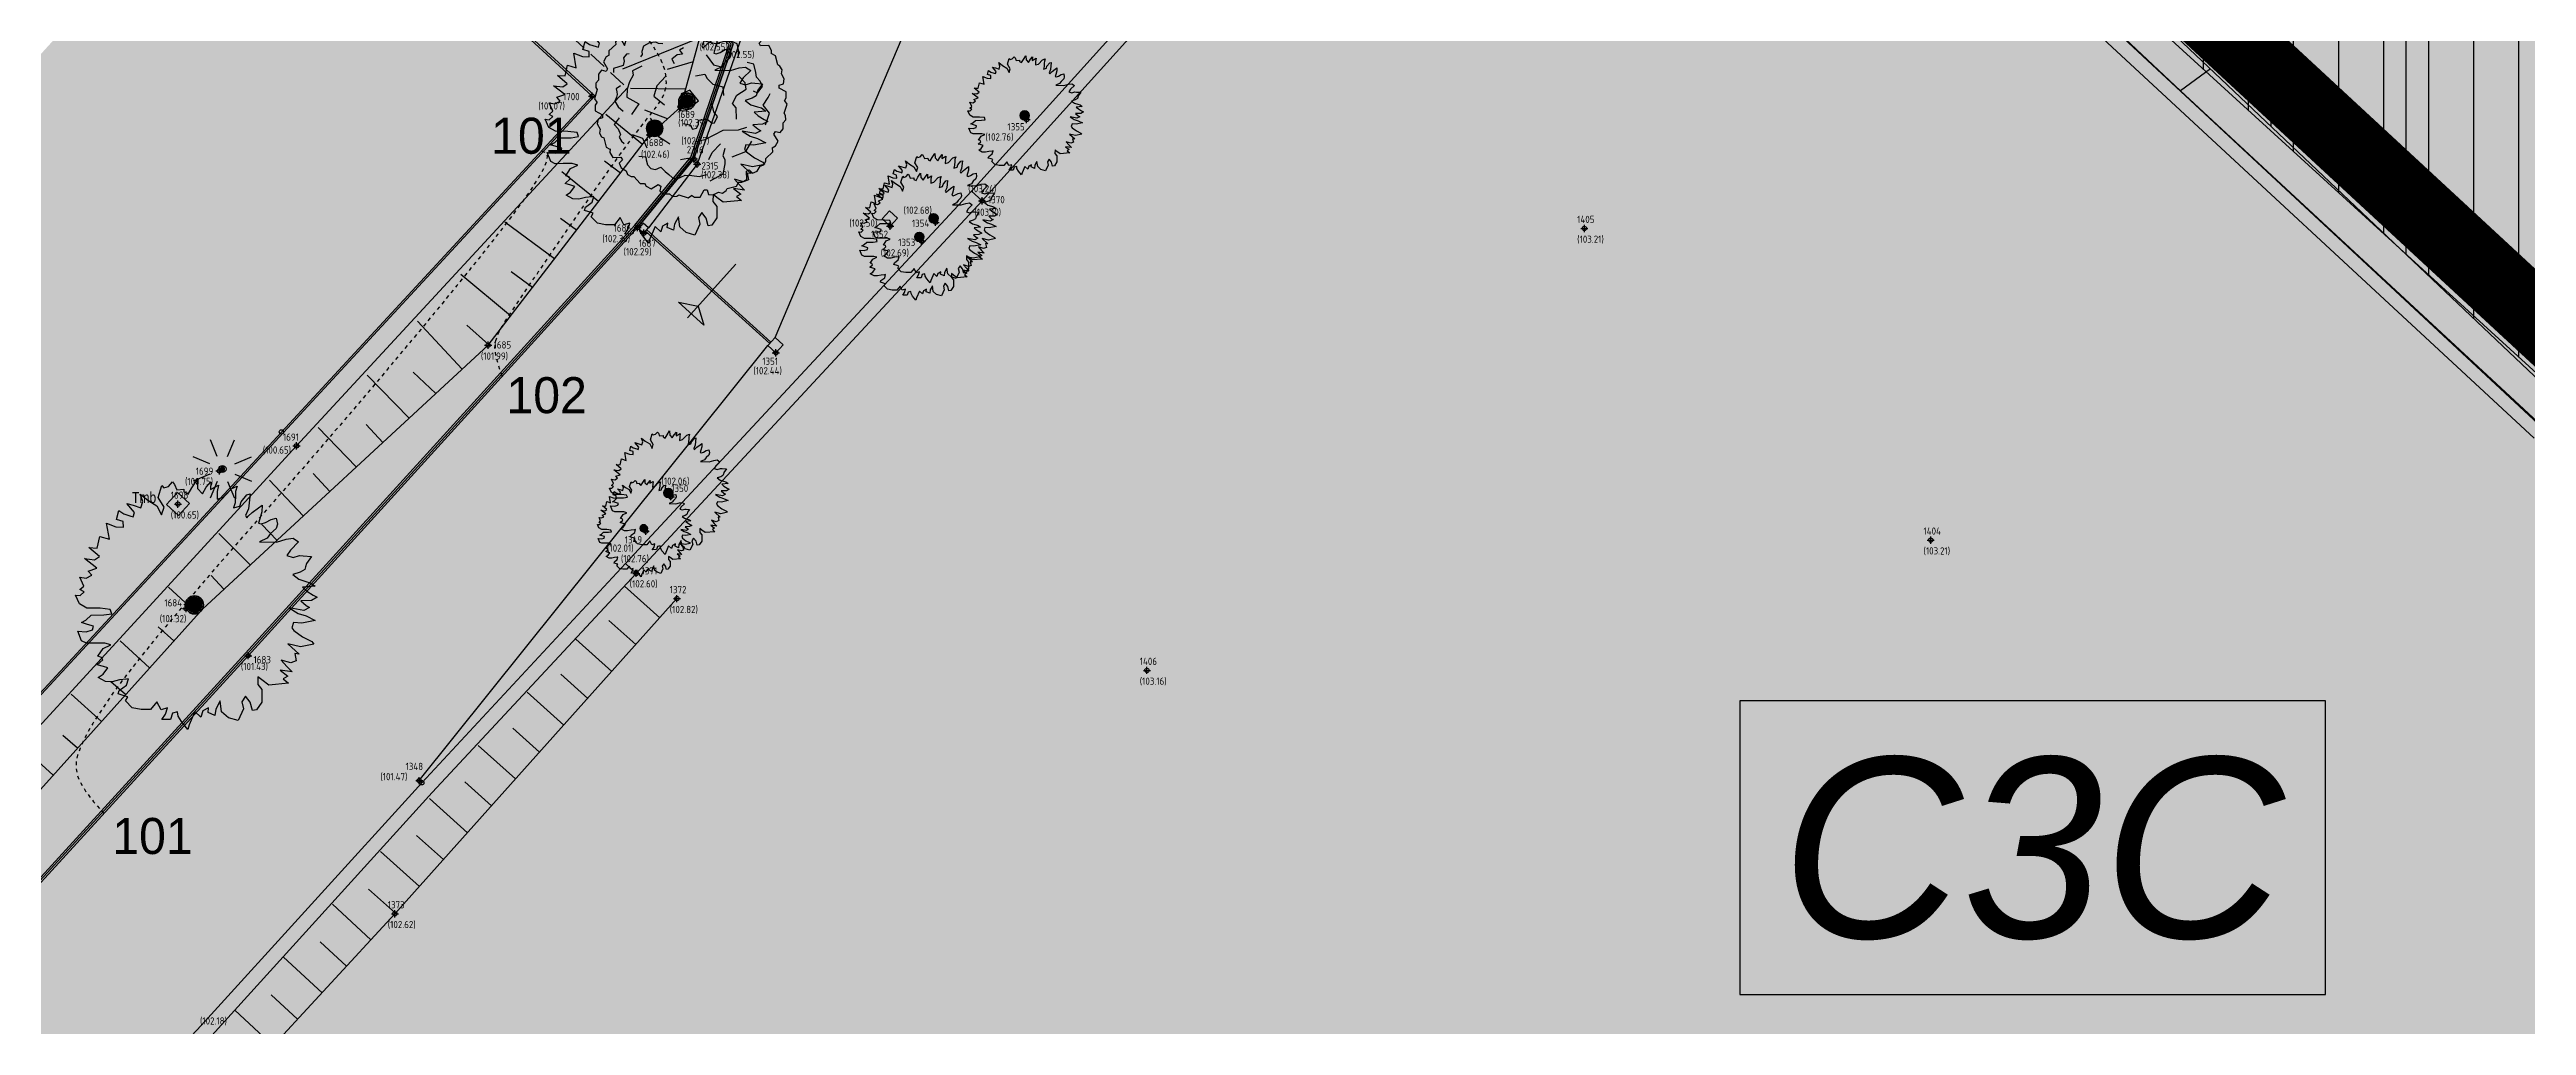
# Model space of a CAD drawing. Extents: x 9555 to 11275, y -8412 to -6382.
# Drawn here: x 10204 to 10272.7, y -7940.5 to -7913.4 of the extents above; entities that cross this region are included whole.
import ezdxf
from ezdxf.enums import TextEntityAlignment as Align

# ---------------------------------------------------------------- set-up
doc = ezdxf.new("R2010")
doc.units = 0
doc.header["$MEASUREMENT"] = 0
doc.header["$XCLIPFRAME"] = 2
doc.header["$PDMODE"] = 33
doc.header["$PDSIZE"] = 0.12
for name, pattern in [('DASHED', [0.75, 0.5, -0.25]), ('DASHEDX2', [1.5, 1, -0.5]), ('DOT2', [0.125, 0, -0.125])]:
    doc.linetypes.add(name, pattern=pattern)
doc.layers.get('0').update_dxf_attribs({"color": 53, "lineweight": 50})
for name, color, linetype in [('01_PROG', 7, 'Continuous'), ('02_CAT', 7, 'Continuous'), ('Conf Lotti-Retino', 253, 'Continuous'), ('Conf Lotti-Txt', 7, 'Continuous'), ('Fgl-Cat_Txt-DivisioneAllegati', 161, 'DASHEDX2'), ('GEI-Nome_P', 6, 'Continuous'), ('GEI-Punti', 7, 'Continuous'), ('Gei-Punti_3D', 3, 'Continuous'), ('GEI-Quote_P', 3, 'Continuous'), ('GEI-Simboli', 6, 'Continuous'), ('Immagine', 181, 'Continuous'), ('Ril-Aiuola_Retino', 85, 'Continuous'), ('Ril-Albero', 104, 'Continuous'), ('Ril-Fabbr_Retino', 8, 'Continuous'), ('Ril-Muro', 6, 'Continuous'), ('Ril-Palo_Lampione', 20, 'Continuous'), ('Ril-Recinzione_Metallica', 4, 'Continuous'), ('Ril-Strada', 4, 'Continuous'), ('Ril-Tombino', 5, 'Continuous'), ('Ril_PQ1-Ciglio', 72, 'Continuous'), ('Ril_PQ1-CLV', 62, 'DOT2'), ('Ril_PQ1-Piede', 74, 'Continuous'), ('Ril_PQ1-Scarpate', 65, 'Continuous')]:
    doc.layers.add(name, color=color, linetype=linetype)
for name, color, linetype, lineweight in [('Fgl.957D_Estratto', 162, 'Continuous', 30), ('Fgl.957E_Estratto', 5, 'Continuous', 30), ('Ril-Albero_Tronco', 3, 'Continuous', 35), ('Ril-Fabbr', 9, 'Continuous', 30)]:
    doc.layers.add(name, color=color, linetype=linetype, lineweight=lineweight)
doc.layers.add('Gei-Nome_p(OFF)', color=251, linetype='Continuous', plot=False)
doc.styles.add('ArialCorsivo', font='ariali.ttf')
doc.styles.add('HELVLA', font='helvl', dxfattribs={"width": 0.8})
doc.styles.get("Standard").update_dxf_attribs({"font": 'isocp.shx'})
doc.styles.add('Univcl', font='UNIVCL.shx')
picture_1 = doc.add_image_def('image1.png', size_in_pixel=(3510, 4950))
picture_2 = doc.add_image_def('image2.png', size_in_pixel=(4950, 3510))
picture_3 = doc.add_image_def('image3.png', size_in_pixel=(3510, 4950))

# ---------------------------------------------------------------- blocks, each defined once
blk = doc.blocks.new('PALO-ILLUM01_15')
at = {"layer": 'Ril-Palo_Lampione'}
h = blk.add_hatch(color=256, dxfattribs=at)
edge = h.paths.add_edge_path()
edge.add_arc((0, 0), 0.075, 0, 360)
for p, q in [((-0.144, 0.346), (-0.335, 0.808)), ((0.144, 0.346), (0.335, 0.808)), ((-0.346, 0.144), (-0.808, 0.336)), ((0.346, 0.144), (0.808, 0.336)), ((-0.347, -0.143), (-0.809, -0.333)), ((-0.145, -0.346), (-0.338, -0.807)), ((0.145, -0.346), (0.338, -0.807)), ((0.347, -0.143), (0.809, -0.333))]:
    blk.add_line(p, q, dxfattribs=at)
at = {"layer": 'Ril-Palo_Lampione', "color": 7}
blk.add_circle((0, 0), 0.0997, dxfattribs=at)
blk = doc.blocks.new('ALB_02Generico')
at = {"layer": 'Ril-Albero'}
blk.add_lwpolyline([(-0.088, 1.527), (-0.035, 1.617), (0.037, 1.727), (0.041, 1.607), (0.111, 1.534), (0.164, 1.623), (0.226, 1.697), (0.221, 1.593), (0.332, 1.652), (0.317, 1.564), (0.314, 1.459), (0.4, 1.486), (0.516, 1.609), (0.591, 1.64), (0.569, 1.567), (0.568, 1.515), (0.562, 1.411), (0.54, 1.338), (0.627, 1.365), (0.645, 1.425), (0.726, 1.519), (0.77, 1.532), (0.749, 1.328), (0.707, 1.236), (0.724, 1.204), (0.744, 1.224), (0.799, 1.274), (0.885, 1.34), (0.935, 1.378), (0.933, 1.286), (0.904, 1.189), (0.886, 1.128), (0.923, 1.117), (0.981, 1.139), (1.06, 1.181), (1.132, 1.199), (1.147, 1.115), (1.129, 1.055), (1.054, 0.985), (1.008, 0.92), (0.901, 0.872), (1.137, 0.868), (1.267, 0.907), (1.363, 0.919), (1.441, 0.869), (1.329, 0.757), (1.279, 0.68), (1.364, 0.654), (1.451, 0.681), (1.502, 0.678), (1.62, 0.669), (1.55, 0.571), (1.535, 0.523), (1.525, 0.487), (1.462, 0.453), (1.359, 0.418), (1.444, 0.353), (1.542, 0.324), (1.601, 0.306), (1.667, 0.259), (1.492, 0.245), (1.553, 0.188), (1.642, 0.134), (1.699, 0.104), (1.62, 0.062), (1.472, 0.054), (1.546, -0.009), (1.591, -0.035), (1.513, -0.077), (1.312, -0.043), (1.434, -0.119), (1.543, -0.152), (1.668, -0.216), (1.486, -0.254), (1.37, -0.245), (1.348, -0.318), (1.376, -0.353), (1.496, -0.442), (1.621, -0.507), (1.649, -0.541), (1.466, -0.579), (1.293, -0.539), (1.45, -0.679), (1.386, -0.673), (1.408, -0.773), (1.333, -0.802), (1.2, -0.762), (1.279, -0.852), (1.35, -0.926), (1.184, -0.902), (1.291, -0.987), (1.228, -1.022), (1.302, -1.083), (1.03, -1.107), (0.932, -1.037), (0.879, -0.994), (0.875, -1.099), (0.932, -1.17), (0.932, -1.342), (0.859, -1.451), (0.804, -1.461), (0.773, -1.345), (0.706, -1.26), (0.656, -1.337), (0.68, -1.437), (0.603, -1.599), (0.471, -1.559), (0.377, -1.478), (0.356, -1.326), (0.296, -1.439), (0.283, -1.528), (0.189, -1.487), (0.196, -1.423), (0.117, -1.465), (0.091, -1.549), (0.008, -1.471), (-0.074, -1.658), (-0.092, -1.719), (-0.179, -1.613), (-0.222, -1.535), (-0.231, -1.479), (-0.303, -1.496), (-0.328, -1.581), (-0.448, -1.585), (-0.399, -1.508), (-0.373, -1.423), (-0.46, -1.449), (-0.519, -1.339), (-0.604, -1.446), (-0.736, -1.445), (-0.859, -1.42), (-0.95, -1.327), (-0.921, -1.271), (-0.969, -1.256), (-1.053, -1.23), (-1.039, -1.182), (-0.938, -1.107), (-0.912, -1.023), (-0.94, -1.027), (-1.035, -1.037), (-1.135, -1.061), (-1.227, -1.059), (-1.328, -1.002), (-1.261, -0.957), (-1.196, -0.87), (-1.257, -0.852), (-1.342, -0.826), (-1.266, -0.757), (-1.283, -0.725), (-1.333, -0.71), (-1.26, -0.601), (-1.153, -0.553), (-1.237, -0.528), (-1.37, -0.528), (-1.49, -0.531), (-1.558, -0.497), (-1.61, -0.362), (-1.494, -0.372), (-1.407, -0.345), (-1.393, -0.296), (-1.478, -0.271), (-1.561, -0.245), (-1.498, -0.211), (-1.425, -0.141), (-1.253, -0.14), (-1.141, -0.122), (-1.163, -0.062), (-1.303, -0.046), (-1.488, -0.044), (-1.589, 0.013), (-1.644, 0.136), (-1.58, 0.13), (-1.525, 0.18), (-1.582, 0.21), (-1.529, 0.259), (-1.583, 0.382), (-1.496, 0.368), (-1.417, 0.41), (-1.467, 0.466), (-1.347, 0.508), (-1.519, 0.639), (-1.379, 0.624), (-1.312, 0.669), (-1.458, 0.793), (-1.342, 0.785), (-1.308, 0.946), (-1.175, 0.906), (-1.212, 1.128), (-1.083, 1.076), (-0.98, 1.071), (-0.982, 1.151), (-1.078, 1.18), (-1.042, 1.301), (-0.977, 1.255), (-0.879, 1.225), (-0.844, 1.215), (-0.826, 1.275), (-0.933, 1.401), (-0.848, 1.375), (-0.739, 1.342), (-0.714, 1.427), (-0.749, 1.53), (-0.642, 1.444), (-0.52, 1.368), (-0.452, 1.242), (-0.419, 1.35), (-0.499, 1.481), (-0.448, 1.65), (-0.42, 1.615), (-0.359, 1.636), (-0.302, 1.698), (-0.273, 1.663), (-0.243, 1.588), (-0.147, 1.598), (-0.145, 1.559)], close=True, dxfattribs=at)
at = {"layer": 'Ril-Albero', "const_width": 0.113, "flags": 128}
blk.add_lwpolyline([(-0.056, 0, 1), (0.056, 0, 1)], format="xyb", close=True, dxfattribs=at)
blk = doc.blocks.new('ALB_EUCALIPTO')
at = {"layer": 'Ril-Albero'}
for p, q in [((-0.742, 1.27), (-0.819, 1.225)), ((-0.819, 1.225), (-0.815, 1.096)), ((-0.686, 1.269), (-0.742, 1.27)), ((-0.658, 1.33), (-0.69, 1.274)), ((-0.513, 1.364), (-0.658, 1.33)), ((-0.493, 1.4), (-0.513, 1.364)), ((-0.436, 1.437), (-0.493, 1.4)), ((-0.374, 1.424), (-0.436, 1.437)), ((-0.293, 1.469), (-0.374, 1.424)), ((-0.217, 1.458), (-0.293, 1.469)), ((-0.197, 1.387), (-0.217, 1.458)), ((-0.148, 1.387), (-0.197, 1.387)), ((-0.087, 1.5), (-0.148, 1.387)), ((0.002, 1.501), (-0.087, 1.5)), ((0.05, 1.472), (0.002, 1.501)), ((0.105, 1.512), (0.049, 1.478)), ((0.248, 1.468), (0.105, 1.512)), ((0.283, 1.49), (0.248, 1.468)), ((0.35, 1.493), (0.283, 1.49)), ((0.397, 1.45), (0.35, 1.493)), ((0.491, 1.448), (0.397, 1.45)), ((0.551, 1.401), (0.491, 1.448)), ((0.533, 1.33), (0.551, 1.401)), ((0.575, 1.306), (0.533, 1.33)), ((0.684, 1.373), (0.575, 1.306)), ((0.762, 1.329), (0.684, 1.373)), ((0.789, 1.28), (0.762, 1.329)), ((0.856, 1.287), (0.791, 1.286)), ((0.958, 1.178), (0.856, 1.287)), ((0.999, 1.179), (0.958, 1.178)), ((1.059, 1.148), (0.999, 1.179)), ((-1.119, 0.894), (-1.229, 0.792)), ((-1.229, 0.792), (-1.227, 0.727)), ((-1.089, 0.995), (-1.121, 0.935)), ((-1.121, 0.935), (-1.119, 0.894)), ((-1.029, 1.015), (-1.089, 0.995)), ((-0.981, 1.094), (-1.029, 1.015)), ((-0.91, 1.123), (-0.981, 1.094)), ((-0.857, 1.072), (-0.91, 1.123)), ((-0.815, 1.096), (-0.857, 1.072)), ((-0.681, 0.869), (-0.709, 0.784)), ((-0.709, 0.784), (-0.704, 0.735)), ((-0.59, 0.918), (-0.681, 0.869)), ((-0.488, 0.93), (-0.59, 0.918)), ((-0.448, 0.911), (-0.488, 0.93)), ((-0.38, 0.905), (-0.448, 0.911)), ((-0.397, 1.021), (-0.426, 0.966)), ((-0.335, 1.069), (-0.397, 1.021)), ((-0.29, 1.069), (-0.335, 1.069)), ((-0.21, 1.039), (-0.29, 1.069)), ((-0.159, 1.027), (-0.21, 1.039)), ((-0.08, 1.027), (-0.159, 1.027)), ((-0.051, 0.839), (-0.114, 0.802)), ((-0.114, 0.802), (-0.068, 0.741)), ((-0.023, 1.057), (-0.08, 1.027)), ((0.022, 1.112), (-0.023, 1.057)), ((0.102, 1.155), (0.022, 1.112)), ((0.102, 1.155), (0.102, 1.155)), ((0.153, 1.112), (0.102, 1.155)), ((0.272, 1.136), (0.153, 1.112)), ((0.448, 0.905), (0.238, 0.954)), ((0.363, 1.063), (0.272, 1.136)), ((0.589, 0.942), (0.448, 0.905)), ((0.708, 0.942), (0.589, 0.942)), ((0.793, 0.905), (0.708, 0.942)), ((0.816, 0.784), (0.793, 0.905)), ((0.805, 0.681), (0.816, 0.784)), ((1.079, 1.088), (1.059, 1.148)), ((1.159, 1.039), (1.079, 1.088)), ((1.136, 0.916), (1.187, 0.968)), ((1.16, 0.874), (1.136, 0.916)), ((1.187, 0.968), (1.159, 1.039)), ((1.289, 0.878), (1.16, 0.874)), ((1.334, 0.8), (1.289, 0.878)), ((1.333, 0.745), (1.334, 0.8)), ((-1.39, 0.426), (-1.392, 0.333)), ((-1.343, 0.487), (-1.39, 0.426)), ((-1.271, 0.469), (-1.343, 0.487)), ((-1.27, 0.698), (-1.315, 0.62)), ((-1.315, 0.62), (-1.247, 0.511)), ((-1.247, 0.511), (-1.271, 0.469)), ((-1.222, 0.725), (-1.27, 0.698)), ((-1.004, 0.565), (-1.157, 0.517)), ((-1.157, 0.517), (-1.157, 0.45)), ((-0.987, 0.632), (-1.004, 0.565)), ((-0.953, 0.741), (-0.998, 0.681)), ((-0.998, 0.681), (-0.987, 0.632)), ((-0.908, 0.747), (-0.953, 0.741)), ((-0.845, 0.413), (-0.902, 0.304)), ((-0.709, 0.553), (-0.857, 0.48)), ((-0.857, 0.48), (-0.845, 0.413)), ((-0.704, 0.735), (-0.732, 0.699)), ((-0.329, 0.395), (-0.471, 0.243)), ((-0.154, 0.729), (-0.239, 0.662)), ((-0.239, 0.662), (-0.199, 0.596)), ((-0.068, 0.741), (-0.154, 0.729)), ((0.136, 0.401), (0.283, 0.425)), ((0.283, 0.425), (0.317, 0.359)), ((0.306, 0.729), (0.419, 0.571)), ((0.419, 0.571), (0.567, 0.535)), ((0.918, 0.292), (0.816, 0.395)), ((1.055, 0.585), (0.947, 0.608)), ((1.083, 0.45), (1.055, 0.585)), ((1.094, 0.377), (1.083, 0.45)), ((1.395, 0.717), (1.338, 0.748)), ((1.429, 0.571), (1.395, 0.717)), ((1.465, 0.552), (1.429, 0.571)), ((1.501, 0.495), (1.465, 0.552)), ((1.488, 0.433), (1.501, 0.495)), ((1.533, 0.351), (1.488, 0.433)), ((-1.41, 0.184), (-1.453, 0.04)), ((-1.453, 0.04), (-1.42, -0.015)), ((-1.392, 0.333), (-1.434, 0.286)), ((-1.434, 0.286), (-1.431, 0.218)), ((-1.431, 0.218), (-1.41, 0.184)), ((-1.106, 0.067), (-1.135, 0)), ((-1.135, 0), (-1.084, -0.085)), ((-1.044, 0.243), (-1.112, 0.195)), ((-1.112, 0.195), (-1.101, 0.146)), ((-1.095, 0.109), (-1.106, 0.067)), ((-1.101, 0.146), (-1.095, 0.109)), ((-0.942, 0.188), (-0.947, 0.067)), ((-0.947, 0.067), (-0.755, -0.042)), ((-0.902, 0.304), (-0.942, 0.188)), ((-0.471, 0.243), (-0.522, 0.079)), ((-0.522, 0.079), (-0.352, -0.055)), ((0.045, 0.176), (-0.091, 0.116)), ((-0.091, 0.116), (-0.068, -0.006)), ((0.113, 0.091), (0.045, 0.176)), ((0.181, 0.009), (0.113, 0.091)), ((0.119, -0.042), (0.181, 0.009)), ((0.317, 0.359), (0.408, 0.267)), ((0.408, 0.267), (0.567, 0.225)), ((0.567, 0.225), (0.578, 0.091)), ((0.72, -0.036), (0.788, 0.097)), ((0.788, 0.097), (0.935, 0.188)), ((0.935, 0.188), (0.918, 0.292)), ((1.043, 0.164), (1.111, 0.134)), ((1.156, 0.316), (1.094, 0.377)), ((1.111, 0.134), (1.19, 0.231)), ((1.19, 0.231), (1.156, 0.316)), ((1.202, -0.061), (1.281, 0.061)), ((1.281, 0.061), (1.31, 0.122)), ((1.451, 0.255), (1.522, 0.275)), ((1.451, 0.207), (1.451, 0.255)), ((1.565, 0.146), (1.451, 0.207)), ((1.522, 0.275), (1.533, 0.351)), ((1.536, 0.009), (1.565, 0.056)), ((1.576, -0.046), (1.543, 0.009)), ((1.565, 0.056), (1.565, 0.146)), ((-1.413, -0.014), (-1.442, -0.062)), ((-1.442, -0.062), (-1.442, -0.152)), ((-1.442, -0.152), (-1.329, -0.212)), ((-1.399, -0.281), (-1.41, -0.357)), ((-1.41, -0.357), (-1.365, -0.439)), ((-1.329, -0.261), (-1.399, -0.281)), ((-1.329, -0.212), (-1.329, -0.261)), ((-1.067, -0.261), (-1.146, -0.364)), ((-1.146, -0.364), (-1.084, -0.431)), ((-1.084, -0.085), (-1.004, -0.158)), ((-0.755, -0.042), (-0.874, -0.207)), ((-0.579, -0.267), (-0.499, -0.383)), ((-0.499, -0.383), (-0.448, -0.553)), ((-0.131, -0.03), (-0.136, -0.085)), ((-0.136, -0.085), (-0.114, -0.146)), ((-0.068, -0.006), (-0.131, -0.03)), ((-0.114, -0.146), (-0.006, -0.152)), ((-0.063, -0.352), (0.051, -0.371)), ((-0.006, -0.152), (0.045, -0.085)), ((0.045, -0.085), (0.119, -0.042)), ((0.051, -0.371), (0.09, -0.437)), ((0.153, -0.425), (0.181, -0.364)), ((0.181, -0.298), (0.317, -0.279)), ((0.181, -0.364), (0.181, -0.298)), ((0.317, -0.279), (0.397, -0.346)), ((0.425, -0.164), (0.391, -0.024)), ((0.397, -0.346), (0.436, -0.34)), ((0.482, -0.237), (0.425, -0.164)), ((0.436, -0.34), (0.482, -0.237)), ((0.777, -0.103), (0.72, -0.036)), ((0.782, -0.279), (0.777, -0.103)), ((1.298, -0.188), (1.202, -0.061)), ((1.236, -0.371), (1.281, -0.249)), ((1.281, -0.249), (1.298, -0.188)), ((1.513, -0.432), (1.515, -0.339)), ((1.515, -0.339), (1.557, -0.292)), ((1.532, -0.189), (1.576, -0.046)), ((1.554, -0.224), (1.532, -0.189)), ((1.557, -0.292), (1.554, -0.224)), ((-1.365, -0.439), (-1.378, -0.501)), ((-1.378, -0.501), (-1.342, -0.558)), ((-1.342, -0.558), (-1.306, -0.577)), ((-1.306, -0.577), (-1.272, -0.723)), ((-1.272, -0.723), (-1.215, -0.754)), ((-1.21, -0.75), (-1.211, -0.806)), ((-1.084, -0.431), (-1.044, -0.522)), ((-1.084, -0.431), (-1.084, -0.431)), ((-1.044, -0.522), (-1.067, -0.565)), ((-1.067, -0.565), (-1.027, -0.626)), ((-1.027, -0.626), (-0.987, -0.662)), ((-0.862, -0.522), (-0.698, -0.583)), ((-0.698, -0.583), (-0.63, -0.735)), ((-0.448, -0.553), (-0.329, -0.626)), ((-0.329, -0.626), (-0.267, -0.668)), ((0.09, -0.437), (0.153, -0.425)), ((0.283, -0.607), (0.124, -0.644)), ((0.567, -0.462), (0.283, -0.607)), ((0.397, -0.808), (0.527, -0.668)), ((0.805, -0.456), (0.567, -0.462)), ((0.595, -0.741), (0.567, -0.857)), ((0.941, -0.413), (0.805, -0.456)), ((0.93, -0.79), (1.02, -0.626)), ((1.344, -0.73), (1.393, -0.703)), ((1.352, -0.798), (1.35, -0.733)), ((1.37, -0.516), (1.394, -0.474)), ((1.438, -0.626), (1.37, -0.516)), ((1.393, -0.703), (1.438, -0.626)), ((1.394, -0.474), (1.466, -0.492)), ((1.466, -0.492), (1.513, -0.432)), ((-1.211, -0.806), (-1.166, -0.883)), ((-1.166, -0.883), (-1.038, -0.879)), ((-1.013, -0.921), (-1.064, -0.974)), ((-1.064, -0.974), (-1.036, -1.045)), ((-1.038, -0.879), (-1.013, -0.921)), ((-1.036, -1.045), (-0.956, -1.094)), ((-0.956, -1.094), (-0.936, -1.154)), ((-0.936, -1.154), (-0.876, -1.185)), ((-0.755, -0.863), (-0.647, -0.875)), ((-0.647, -0.875), (-0.641, -0.923)), ((-0.641, -0.923), (-0.619, -1.002)), ((-0.619, -1.002), (-0.568, -1.057)), ((-0.568, -1.057), (-0.494, -1.075)), ((-0.494, -1.075), (-0.409, -1.039)), ((-0.409, -1.039), (-0.341, -1.106)), ((-0.341, -1.106), (-0.284, -1.154)), ((-0.284, -1.154), (-0.233, -1.197)), ((-0.165, -1.227), (-0.029, -1.16)), ((-0.102, -0.917), (0.017, -0.893)), ((-0.029, -1.16), (0.079, -1.167)), ((0.017, -0.893), (0.136, -0.96)), ((0.079, -1.167), (0.192, -1.185)), ((0.192, -1.185), (0.312, -1.154)), ((0.345, -0.917), (0.397, -0.808)), ((0.567, -1.148), (0.363, -1.258)), ((0.567, -0.857), (0.595, -0.917)), ((0.595, -0.984), (0.567, -1.148)), ((0.595, -0.917), (0.595, -0.984)), ((0.714, -0.875), (0.93, -0.79)), ((0.938, -1.102), (0.98, -1.078)), ((0.942, -1.23), (0.938, -1.102)), ((0.98, -1.078), (1.033, -1.129)), ((1.033, -1.129), (1.104, -1.1)), ((1.104, -1.1), (1.152, -1.02)), ((1.152, -1.02), (1.212, -1.001)), ((1.212, -1.001), (1.244, -0.941)), ((1.242, -0.9), (1.352, -0.798)), ((1.244, -0.941), (1.242, -0.9)), ((-0.876, -1.185), (-0.836, -1.184)), ((-0.836, -1.184), (-0.733, -1.293)), ((-0.733, -1.293), (-0.669, -1.292)), ((-0.666, -1.286), (-0.639, -1.335)), ((-0.639, -1.335), (-0.561, -1.379)), ((-0.561, -1.379), (-0.452, -1.311)), ((-0.452, -1.311), (-0.41, -1.336)), ((-0.41, -1.336), (-0.428, -1.407)), ((-0.428, -1.407), (-0.368, -1.454)), ((-0.368, -1.454), (-0.274, -1.456)), ((-0.274, -1.456), (-0.227, -1.498)), ((-0.233, -1.197), (-0.165, -1.227)), ((-0.227, -1.498), (-0.16, -1.495)), ((-0.16, -1.495), (-0.125, -1.474)), ((-0.125, -1.474), (0.018, -1.517)), ((0.018, -1.517), (0.074, -1.484)), ((0.073, -1.478), (0.121, -1.506)), ((0.121, -1.506), (0.21, -1.506)), ((0.21, -1.506), (0.271, -1.393)), ((0.271, -1.393), (0.32, -1.393)), ((0.32, -1.393), (0.34, -1.464)), ((0.34, -1.464), (0.415, -1.474)), ((0.415, -1.474), (0.497, -1.429)), ((0.497, -1.429), (0.559, -1.443)), ((0.559, -1.443), (0.616, -1.406)), ((0.616, -1.406), (0.635, -1.37)), ((0.635, -1.37), (0.781, -1.336)), ((0.781, -1.336), (0.813, -1.28)), ((0.809, -1.274), (0.865, -1.275)), ((0.865, -1.275), (0.942, -1.23))]:
    blk.add_line(p, q, dxfattribs=at)
at = {"layer": 'Ril-Albero', "const_width": 0.113, "flags": 128}
blk.add_lwpolyline([(-0.056, 0, 1), (0.056, 0, 1)], format="xyb", close=True, dxfattribs=at)
blk = doc.blocks.new('LOTTO-N')
at = {"layer": 'Conf Lotti-Txt'}
blk.add_lwpolyline([(-1.625, -0.814), (1.625, -0.814), (1.625, 0.814), (-1.625, 0.814)], close=True, dxfattribs=at)
at = {"layer": 'Conf Lotti-Txt', "style": 'ArialCorsivo', "flags": 4}
blk.add_attdef('Num', text='', height=1, dxfattribs=at).set_placement((0, 0), align=Align.MIDDLE)
blk = doc.blocks.new('20043-1_Prog-Confini')
at = {"layer": 'Conf Lotti-Retino'}
blk.add_hatch(color=41, dxfattribs=at).paths.add_polyline_path([(10278.897, -8012.22), (10188.639, -7930.138), (10307.726, -7799.19), (10366.912, -7853.014), (10339.327, -7883.347), (10306.204, -7919.768), (10337.209, -7948.101)])
at = {"layer": 'Conf Lotti-Txt'}
ref = blk.add_blockref('LOTTO-N', (10259.011, -7935.531), dxfattribs=dict(at, xscale=5, yscale=5, zscale=5))
ref.add_attrib('Num', 'C3C', dxfattribs={"height": 5, "style": 'ArialCorsivo'}).set_placement((10259.011, -7935.531), align=Align.MIDDLE)
blk = doc.blocks.new('-Fgl. 957D Estratto Foglio Intero_PostFR1')
at = {"layer": 'Immagine'}
image = blk.add_image(picture_1, insert=(10047.107, -8052.467), size_in_units=(594.323, 838.148), rotation=0.001621, dxfattribs=at)
image.set_boundary_path([(307.502, 335.181), (3170.12, 4586.921)])
image.dxf.flags = 15
blk = doc.blocks.new('-Fgl. 957E Estratto Foglio Intero_PostFR2')
at = {"layer": 'Immagine'}
image = blk.add_image(picture_2, insert=(9917.284, -8422.509), size_in_units=(838.183, 594.348), rotation=0.00109, dxfattribs=at)
image.set_boundary_path([(308.756, 193.629), (4680.161, 3410.458)])
image.dxf.flags = 15
blk = doc.blocks.new('-Fgl. 958 Estratto Foglio Intero_PostFR3')
at = {"layer": 'Immagine'}
image = blk.add_image(picture_3, insert=(9716.786, -8308.175), size_in_units=(1485.814, 2095.379), rotation=-0.001044, dxfattribs=at)
image.set_boundary_path([(486.986, 415.0435), (2987.88, 4584.8433)])
image.dxf.flags = 15
blk = doc.blocks.new('- Fogli_Unione (Estratti_20043_SpostatoComeAll.957E_SuRIL_PostFR1-FR2-FR3 (2021-02-08)')
for name in ['-Fgl. 958 Estratto Foglio Intero_PostFR3', '-Fgl. 957D Estratto Foglio Intero_PostFR1', '-Fgl. 957E Estratto Foglio Intero_PostFR2']:
    blk.add_blockref(name, (0, 0))
blk = doc.blocks.new('2493-1_PostFRAZ')
at = {"layer": 'Fgl.957D_Estratto', "lineweight": -3}
h = blk.add_hatch(dxfattribs=at)
h.set_pattern_fill('ANSI31', color=174, scale=15, angle=45, style=0)
h.paths.add_polyline_path([(10259.623, -7909.843), (10273.478, -7895.13), (10321.077, -7940.302), (10307.003, -7954.735)])
at = {"layer": 'Fgl-Cat_Txt-DivisioneAllegati', "const_width": 2}
blk.add_lwpolyline([(10702.686, -8099.801), (10705.703, -8097.601), (10664.995, -8032.71), (10624.259, -7971.584), (10623.508, -7972.543), (10605.077, -7944.282), (10562.182, -7879.895), (10525.19, -7921.143), (10505.715, -7903.79), (10497.194, -7913.056), (10472.275, -7892.921), (10440.452, -7863.619), (10396.214, -7912.031), (10395.176, -7911.098), (10388.238, -7918.529), (10387.581, -7917.808), (10339.974, -7969.724), (10333.592, -7976.514), (10323.136, -7967.248), (10242.662, -7892.829), (10231.648, -7862.037)], dxfattribs=at)
at = {"layer": 'Fgl.957D_Estratto'}
for points in [[(10246.977, -7899.376), (10263.113, -7914.548), (10321.693, -7968.84), (10333.582, -7979.537), (10341.571, -7971.121), (10387.518, -7920.834), (10388.261, -7921.57), (10395.947, -7913.339), (10396.94, -7914.254), (10406.326, -7903.43), (10440.256, -7866.1), (10476.367, -7899.375), (10497.156, -7915.257), (10506.086, -7905.521), (10525.673, -7923.37), (10562.243, -7882.954)], [(10263.943, -7913.936), (10263.113, -7914.548)]]:
    blk.add_lwpolyline(points, dxfattribs=at)
blk.add_lwpolyline([(10259.623, -7909.843), (10273.478, -7895.13), (10321.077, -7940.302), (10307.003, -7954.735)], close=True, dxfattribs=at)
at = {"layer": 'Fgl.957E_Estratto'}
blk.add_lwpolyline([(10701.597, -8098.12), (10703.243, -8096.898), (10670.76, -8043.613), (10623.97, -7975.197), (10619.426, -7968.79), (10603.554, -7945.285), (10562.243, -7882.954), (10525.673, -7923.37), (10506.086, -7905.521), (10497.156, -7915.257), (10476.367, -7899.375), (10440.256, -7866.1), (10406.326, -7903.43), (10396.94, -7914.254), (10395.947, -7913.339), (10388.261, -7921.57), (10387.518, -7920.834), (10341.571, -7971.121), (10333.582, -7979.537), (10321.693, -7968.84), (10263.113, -7914.548), (10246.977, -7899.376)], dxfattribs=at)
at = {"layer": '02_CAT'}
blk.add_blockref('- Fogli_Unione (Estratti_20043_SpostatoComeAll.957E_SuRIL_PostFR1-FR2-FR3 (2021-02-08)', (2.401, 6.764), dxfattribs=at)

msp = doc.modelspace()

# ---------------------------------------------------------------- hatches: boundary and pattern name
at = {"layer": 'Ril-Aiuola_Retino'}
h = msp.add_hatch(dxfattribs=at)
h.set_pattern_fill('TEXTURE', color=251, scale=2, angle=90, style=0)
h.set_pattern_definition([(90, (-0.96, 1.44), (-1.52, 0.88), [0.08, -1.34, 0.06, -0.58, 0.12, -1.42]), (100, (-1.78, 1.06), (-1.90229523, 0.5378409), [0.14, -0.34, 0.18, -1.06, 0.1, -1.32]), (110, (-1.14, 0.86), (-1.47317502, 0.88980636), [0.16, -1.1, 0.14, -0.82, 0.1, -0.64]), (120, (-1.02, 1.44), (-1.69367912, -0.14646171), [0.1, -0.66, 0.08, -0.98, 0.06, -1.3]), (130, (-1.46, 0.88), (-1.442469036, 0.22557278), [0.08, -0.88, 0.06, -0.56, 0.16, -1.02]), (140, (-0.74, 1.18), (-1.57155663, -0.53498576), [0.04, -0.74, 0.1, -1.22, 0.12, -0.62]), (150, (-0.88, 1.24), (-1.49138439, -0.66315353), [0.1, -0.82, 0.04, -0.96, 0.08, -0.74]), (160, (-0.64, 1.02), (-1.43724565, -0.73261513), [0.06, -0.38, 0.12, -0.64, 0.08, -0.88]), (170, (-1.82, 1.12), (-1.09812967, -1.39043563), [0.14, -0.88, 0.06, -1.04, 0.12, -0.98]), (180, (-0.96, 1.24), (-0.74, -1.76), [0.12, -0.62, 0.08, -1.22, 0.04, -1.24]), (190, (-1.58, 0.92), (-0.96763527, -1.65314306), [0.14, -0.78, 0.12, -0.64, 0.14, -1.46]), (200, (-0.44, 0.78), (-0.54460759, -1.60293561), [0.16, -0.52, 0.08, -1.06, 0.12, -1.16]), (210, (-0.68, 0.24), (-0.18994845, -1.91099963), [0.1, -1.34, 0.12, -0.62, 0.14, -0.82]), (220, (-0.24, 0.68), (-0.47510721, -1.86071845), [0.06, -0.44, 0.08, -0.86, 0.16, -1.12]), (230, (-1.84, 0.08), (0.22803792, -1.47064568), [0.12, -0.72, 0.14, -0.62, 0.08, -0.84]), (240, (-0.12, 1.74), (0.80511506, -1.36549981), [0.08, -0.56, 0.16, -1.24, 0.14, -1.14]), (250, (-1.24, 0.42), (1.08285793, -1.58600716), [0.12, -0.84, 0.1, -0.76, 0.08, -1.22]), (260, (-0.76, 0.54), (1.12748777, -1.43762698), [0.18, -0.66, 0.12, -0.9, 0.16, -0.88])])
h.paths.add_polyline_path([(10227.606, -7894.976), (10223.251, -7890.36), (10222.839, -7889.968), (10214.064, -7898.923), (10211.276, -7901.769), (10216.341, -7906.762)])
h.paths.add_polyline_path([(10225.409, -7906.689), (10221.797, -7903.24), (10217.367, -7907.761), (10222.958, -7913.239), (10223.123, -7913.239)])
edge = h.paths.add_edge_path(flags=16)
edge.add_arc((10222.03, -7904.049), 0.325, 0, 360)
h.paths.add_polyline_path([(10239.602, -7906.219), (10238.879, -7905.509), (10238.66, -7905.304), (10238.666, -7905.299), (10236.132, -7902.806), (10235.322, -7903.702), (10235.047, -7903.742), (10228.926, -7910.038), (10224.119, -7921.387), (10225.03, -7922.21), (10229.565, -7917.329)])
h.paths.add_polyline_path([(10233.589, -7910.932), (10233.811, -7911.133), (10233.61, -7911.356), (10233.388, -7911.155)], flags=16)
at = {"layer": 'Ril-Fabbr_Retino'}
h = msp.add_hatch(dxfattribs=at)
h.set_pattern_fill('ANSI31', color=256, scale=10, angle=45, style=2)
h.paths.add_polyline_path([(10324.086, -7941.258), (10294.145, -7913.86), (10276.278, -7897.618), (10262.437, -7912.754), (10280.287, -7929.028), (10310.262, -7956.444)])

# ---------------------------------------------------------------- linework, layer by layer
at = {"layer": 'Gei-Nome_p(OFF)'}
for p in [(10246.572, -7918.361), (10256.181, -7927.004), (10234.435, -7930.616)]:
    msp.add_point(p, dxfattribs=at)
at = {"layer": 'GEI-Punti'}
for p in [(10219.041, -7914.69), (10221.503, -7914.986), (10231.097, -7915.342), (10220.638, -7915.766), (10221.866, -7916.435), (10221.957, -7916.578), (10229.859, -7917.599), (10220.304, -7918.337), (10227.312, -7918.297), (10228.571, -7918.193), (10220.474, -7918.497), (10228.175, -7918.707), (10216.154, -7921.601), (10224.14, -7921.81), (10210.839, -7924.39), (10208.698, -7925.085), (10207.55, -7926.007), (10221.222, -7925.801), (10220.527, -7926.761), (10220.266, -7927.927), (10221.395, -7928.627), (10207.777, -7928.902), (10209.495, -7930.209), (10214.313, -7933.735), (10213.571, -7937.364)]:
    msp.add_point(p, dxfattribs=at)
at = {"layer": 'Gei-Punti_3D'}
for p in [(10219.041, -7914.69, 101.069), (10221.503, -7914.986, 102.387), (10231.097, -7915.342, 102.758), (10220.638, -7915.766, 102.457), (10221.866, -7916.435, 102.565), (10221.957, -7916.578, 102.381), (10229.859, -7917.599, 103.236), (10220.304, -7918.337, 102.303), (10227.312, -7918.297, 102.5), (10228.571, -7918.193, 102.675), (10246.572, -7918.361, 103.211), (10220.474, -7918.497, 102.292), (10228.175, -7918.707, 102.694), (10216.154, -7921.601, 101.995), (10224.14, -7921.81, 102.436), (10210.839, -7924.39, 100.651), (10208.698, -7925.085, 100.748), (10207.55, -7926.007, 100.653), (10221.222, -7925.801, 102.058), (10220.527, -7926.761, 102.011), (10256.181, -7927.004, 103.208), (10220.266, -7927.927, 102.755), (10221.395, -7928.627, 102.823), (10207.777, -7928.902, 101.317), (10209.495, -7930.209, 101.431), (10234.435, -7930.616, 103.156), (10214.246, -7933.674, 101.47), (10213.571, -7937.364, 102.622)]:
    msp.add_point(p, dxfattribs=at)
at = {"layer": 'Gei-Punti_3D', "color": 1}
msp.add_point((10210.422, -7924.004, 100.651), dxfattribs=at)
at = {"layer": 'GEI-Simboli'}
for p, q in [((10218.941, -7914.69), (10219.141, -7914.69)), ((10219.041, -7914.79), (10219.041, -7914.59)), ((10221.503, -7915.086), (10221.503, -7914.886)), ((10221.403, -7914.986), (10221.603, -7914.986)), ((10230.997, -7915.342), (10231.198, -7915.342)), ((10231.097, -7915.442), (10231.097, -7915.242)), ((10220.538, -7915.766), (10220.738, -7915.766)), ((10220.638, -7915.866), (10220.638, -7915.666)), ((10221.766, -7916.435), (10221.966, -7916.435)), ((10221.857, -7916.578), (10222.057, -7916.578)), ((10221.866, -7916.534), (10221.866, -7916.334)), ((10221.957, -7916.678), (10221.957, -7916.478)), ((10229.759, -7917.599), (10229.959, -7917.599)), ((10229.859, -7917.699), (10229.859, -7917.499)), ((10220.204, -7918.337), (10220.404, -7918.337)), ((10220.304, -7918.436), (10220.304, -7918.236)), ((10227.212, -7918.297), (10227.412, -7918.297)), ((10227.312, -7918.397), (10227.312, -7918.197)), ((10228.471, -7918.193), (10228.671, -7918.193)), ((10228.571, -7918.293), (10228.571, -7918.093)), ((10246.472, -7918.361), (10246.672, -7918.361)), ((10246.572, -7918.461), (10246.572, -7918.261)), ((10220.374, -7918.497), (10220.574, -7918.497)), ((10220.474, -7918.596), (10220.474, -7918.396)), ((10228.076, -7918.707), (10228.275, -7918.707)), ((10228.175, -7918.807), (10228.175, -7918.607)), ((10216.054, -7921.601), (10216.254, -7921.601)), ((10216.154, -7921.701), (10216.154, -7921.501)), ((10224.04, -7921.81), (10224.24, -7921.81)), ((10224.14, -7921.91), (10224.14, -7921.711)), ((10210.739, -7924.39), (10210.939, -7924.39)), ((10210.839, -7924.49), (10210.839, -7924.29)), ((10208.597, -7925.085), (10208.798, -7925.085)), ((10208.698, -7925.185), (10208.698, -7924.985)), ((10207.55, -7926.106), (10207.55, -7925.907)), ((10221.122, -7925.801), (10221.322, -7925.801)), ((10221.222, -7925.901), (10221.222, -7925.702)), ((10207.45, -7926.007), (10207.65, -7926.007)), ((10220.427, -7926.761), (10220.627, -7926.761)), ((10220.527, -7926.861), (10220.527, -7926.661)), ((10256.081, -7927.004), (10256.281, -7927.004)), ((10256.181, -7927.104), (10256.181, -7926.904)), ((10220.166, -7927.927), (10220.366, -7927.927)), ((10220.266, -7928.027), (10220.266, -7927.827)), ((10221.295, -7928.627), (10221.495, -7928.627)), ((10221.395, -7928.727), (10221.395, -7928.527)), ((10207.677, -7928.902), (10207.877, -7928.902)), ((10207.777, -7929.002), (10207.777, -7928.802)), ((10209.395, -7930.209), (10209.595, -7930.209)), ((10209.495, -7930.309), (10209.495, -7930.109)), ((10234.335, -7930.616), (10234.535, -7930.616)), ((10234.435, -7930.716), (10234.435, -7930.516)), ((10214.146, -7933.674), (10214.346, -7933.674)), ((10214.246, -7933.774), (10214.246, -7933.574)), ((10213.471, -7937.364), (10213.671, -7937.364)), ((10213.571, -7937.465), (10213.571, -7937.265))]:
    msp.add_line(p, q, dxfattribs=at)
at = {"layer": 'Ril-Albero_Tronco'}
for centre, radius in [((10221.67, -7914.836), 0.225), ((10220.775, -7915.587), 0.225), ((10231.042, -7915.23), 0.125), ((10228.513, -7918.082), 0.125), ((10228.117, -7918.596), 0.125), ((10221.155, -7925.696), 0.125), ((10220.473, -7926.677), 0.1), ((10208.005, -7928.8), 0.25)]:
    msp.add_circle(centre, radius, dxfattribs=at)
at = {"layer": 'Ril-Fabbr', "color": 7}
msp.add_lwpolyline([(10324.086, -7941.258), (10310.259, -7956.428), (10280.287, -7929.028), (10262.437, -7912.754), (10276.278, -7897.618), (10294.145, -7913.86)], close=True, dxfattribs=at)
at = {"layer": 'Ril-Muro'}
for p, q in [((10260.475, -7912.107), (10273.174, -7923.906)), ((10260.206, -7912.403), (10272.927, -7924.177)), ((10229.859, -7917.599), (10229.565, -7917.329)), ((10220.266, -7927.927), (10219.971, -7927.656))]:
    msp.add_line(p, q, dxfattribs=at)
for points in [[(10203.274, -7945.721), (10208.193, -7940.466), (10214.313, -7933.735), (10219.971, -7927.656), (10229.565, -7917.329), (10246.099, -7899.027), (10256.576, -7908.738)], [(10203.566, -7945.994), (10208.487, -7940.738), (10214.607, -7934.005), (10220.264, -7927.929), (10229.859, -7917.599), (10246.125, -7899.596), (10256.302, -7909.029)]]:
    msp.add_lwpolyline(points, dxfattribs=at)
at = {"layer": 'Ril-Muro', "color": 7}
for points in [[(10227.09, -7918.096), (10227.312, -7918.297), (10227.513, -7918.074), (10227.291, -7917.873)], [(10223.918, -7921.609), (10224.14, -7921.81), (10224.342, -7921.588), (10224.119, -7921.387)]]:
    msp.add_lwpolyline(points, close=True, dxfattribs=at)
at = {"layer": 'Ril-Recinzione_Metallica'}
msp.add_line((10221.687, -7920.84), (10223.028, -7919.356), dxfattribs=at)
at = {"layer": 'Ril-Recinzione_Metallica', "color": 7}
msp.add_lwpolyline([(10200.899, -7939.428), (10201.334, -7939.048), (10209.458, -7930.176), (10220.267, -7918.304), (10221.822, -7916.41), (10222.9, -7913.253), (10217.331, -7907.797), (10217.366, -7907.761), (10222.958, -7913.239), (10221.866, -7916.435), (10220.304, -7918.337), (10209.495, -7930.209), (10201.369, -7939.084), (10200.932, -7939.465)], dxfattribs=at)
at = {"layer": 'Ril-Recinzione_Metallica'}
for points in [[(10214.747, -7910.618), (10214.941, -7910.92), (10219.041, -7914.69), (10199.848, -7935.429), (10198.931, -7937.824), (10201.308, -7939.853)], [(10214.782, -7910.58), (10214.98, -7910.888), (10219.112, -7914.687), (10199.891, -7935.456), (10198.991, -7937.808), (10201.343, -7939.816)]]:
    msp.add_lwpolyline(points, dxfattribs=at)
at = {"layer": 'Ril-Recinzione_Metallica', "color": 7}
for points in [[(10220.325, -7918.362), (10220.474, -7918.497), (10220.608, -7918.348), (10220.459, -7918.214)], [(10221.433, -7920.408), (10221.98, -7920.515), (10222.142, -7921.049)]]:
    msp.add_lwpolyline(points, close=True, dxfattribs=at)
at = {"layer": 'Ril-Recinzione_Metallica'}
msp.add_lwpolyline([(10220.558, -7918.404), (10220.524, -7918.441), (10223.968, -7921.554), (10224.002, -7921.517)], close=True, dxfattribs=at)
at = {"layer": 'Ril-Strada'}
msp.add_line((10221.957, -7916.578), (10220.608, -7918.348), dxfattribs=at)
for points in [[(10224.119, -7921.387), (10228.926, -7910.038), (10225.409, -7906.689), (10221.957, -7916.578)], [(10200.855, -7939.4), (10201.299, -7939.012), (10209.421, -7930.142), (10220.228, -7918.272), (10221.778, -7916.385), (10222.843, -7913.267), (10217.269, -7907.806)], [(10200.932, -7939.465), (10201.369, -7939.084), (10209.495, -7930.209), (10220.304, -7918.337), (10221.866, -7916.435), (10222.958, -7913.239), (10217.339, -7907.735)], [(10214.313, -7933.735), (10214.246, -7933.674), (10223.918, -7921.609)]]:
    msp.add_lwpolyline(points, dxfattribs=at)
at = {"layer": 'Ril-Tombino'}
msp.add_lwpolyline([(10207.232, -7926.021), (10207.536, -7925.689), (10207.868, -7925.992), (10207.564, -7926.324)], close=True, dxfattribs=at)
at = {"layer": 'Ril_PQ1-Ciglio'}
for points in [[(10202.754, -7935.008), (10208.227, -7928.915), (10216.154, -7921.601), (10220.638, -7915.766), (10221.503, -7914.986), (10222.028, -7913.076)], [(10246.114, -7981.557), (10237.789, -7973.701), (10227.665, -7964.31), (10215.023, -7953.033), (10206.056, -7945.502), (10213.571, -7937.364), (10221.395, -7928.627)]]:
    msp.add_lwpolyline(points, dxfattribs=at)
at = {"layer": 'Ril_PQ1-CLV', "ltscale": 0.75, "flags": 128}
for points in [[(10216.547, -7922.463), (10216.444, -7922.156), (10216.375, -7921.912), (10216.343, -7921.708), (10216.354, -7921.522), (10216.413, -7921.331), (10216.524, -7921.112), (10216.691, -7920.842), (10216.921, -7920.498), (10217.213, -7920.066), (10217.557, -7919.56), (10217.937, -7919.005), (10218.337, -7918.422), (10218.742, -7917.836), (10219.138, -7917.269), (10219.507, -7916.744), (10219.836, -7916.285), (10220.113, -7915.909), (10220.34, -7915.61), (10220.523, -7915.374), (10220.668, -7915.189), (10220.782, -7915.043), (10220.871, -7914.923), (10220.941, -7914.816), (10220.999, -7914.711), (10221.047, -7914.596), (10221.084, -7914.467), (10221.102, -7914.322), (10221.096, -7914.158), (10221.06, -7913.974), (10220.988, -7913.767), (10220.875, -7913.535), (10220.714, -7913.276), (10220.503, -7912.988), (10220.248, -7912.677), (10219.959, -7912.35), (10219.645, -7912.012), (10219.316, -7911.67), (10218.981, -7911.332), (10218.649, -7911.003), (10218.331, -7910.689), (10218.035, -7910.397), (10217.76, -7910.126), (10217.507, -7909.876), (10217.275, -7909.645), (10217.064, -7909.432), (10216.874, -7909.237), (10216.703, -7909.058), (10216.551, -7908.895), (10216.419, -7908.746), (10216.303, -7908.611), (10216.202, -7908.489), (10216.114, -7908.379), (10216.037, -7908.28), (10215.971, -7908.192), (10215.911, -7908.113), (10215.858, -7908.043), (10215.807, -7907.98), (10215.754, -7907.916), (10215.69, -7907.846), (10215.61, -7907.76), (10215.505, -7907.65), (10215.369, -7907.51), (10215.195, -7907.332), (10214.976, -7907.107), (10214.707, -7906.831), (10214.396, -7906.51), (10214.052, -7906.156), (10213.686, -7905.778), (10213.305, -7905.386), (10212.921, -7904.99), (10212.543, -7904.6), (10212.181, -7904.227), (10211.843, -7903.877), (10211.537, -7903.548), (10211.269, -7903.235), (10211.045, -7902.933), (10210.872, -7902.637), (10210.755, -7902.341), (10210.701, -7902.04), (10210.717, -7901.73), (10210.805, -7901.406), (10210.96, -7901.068), (10211.171, -7900.718), (10211.429, -7900.357), (10211.725, -7899.988), (10212.049, -7899.61), (10212.391, -7899.226), (10212.742, -7898.837), (10213.095, -7898.444), (10213.456, -7898.039), (10213.83, -7897.617), (10214.225, -7897.17), (10214.65, -7896.691), (10215.11, -7896.173), (10215.614, -7895.608), (10216.169, -7894.99), (10216.778, -7894.315), (10217.434, -7893.593), (10218.122, -7892.838), (10218.832, -7892.064), (10219.551, -7891.284), (10220.267, -7890.514), (10220.967, -7889.765), (10221.639, -7889.053), (10222.273, -7888.388), (10222.872, -7887.766), (10223.44, -7887.181), (10223.981, -7886.625), (10224.5, -7886.093), (10225.001, -7885.578), (10225.489, -7885.073), (10225.968, -7884.571), (10226.442, -7884.068), (10226.909, -7883.565), (10227.367, -7883.067), (10227.813, -7882.578), (10228.244, -7882.102), (10228.658, -7881.644), (10229.052, -7881.206), (10229.424, -7880.794), (10229.772, -7880.409), (10230.104, -7880.043), (10230.43, -7879.684), (10230.757, -7879.322), (10231.096, -7878.946), (10231.455, -7878.545), (10231.843, -7878.109), (10232.27, -7877.626), (10232.746, -7877.085), (10233.28, -7876.47), (10233.884, -7875.763), (10234.571, -7874.948), (10235.35, -7874.008), (10236.233, -7872.927), (10237.233, -7871.686), (10238.359, -7870.269), (10239.614, -7868.672), (10240.963, -7866.941), (10242.361, -7865.132), (10243.764, -7863.305), (10245.126, -7861.517), (10246.404, -7859.827), (10247.552, -7858.292), (10248.526, -7856.97), (10249.294, -7855.904), (10249.871, -7855.072), (10250.287, -7854.437), (10250.568, -7853.962), (10250.743, -7853.61), (10250.84, -7853.344), (10250.888, -7853.127), (10250.915, -7852.921), (10250.943, -7852.697), (10250.972, -7852.456), (10250.999, -7852.209), (10251.018, -7851.965), (10251.025, -7851.732), (10251.014, -7851.521), (10250.981, -7851.34), (10250.921, -7851.2)], [(10217.636, -7916.206), (10217.674, -7916.226), (10217.726, -7916.247), (10217.772, -7916.289), (10217.795, -7916.367), (10217.774, -7916.499), (10217.693, -7916.703), (10217.53, -7916.995), (10217.269, -7917.393), (10216.897, -7917.906), (10216.428, -7918.519), (10215.885, -7919.207), (10215.288, -7919.946), (10214.66, -7920.712), (10214.02, -7921.482), (10213.392, -7922.231), (10212.796, -7922.936), (10212.249, -7923.578), (10211.748, -7924.162), (10211.286, -7924.698), (10210.854, -7925.195), (10210.445, -7925.664), (10210.051, -7926.113), (10209.664, -7926.554), (10209.277, -7926.995), (10208.883, -7927.445), (10208.487, -7927.901), (10208.092, -7928.358), (10207.704, -7928.812), (10207.327, -7929.257), (10206.966, -7929.69), (10206.626, -7930.106), (10206.313, -7930.499), (10206.03, -7930.866), (10205.776, -7931.208), (10205.552, -7931.524), (10205.356, -7931.818), (10205.187, -7932.089), (10205.043, -7932.338), (10204.926, -7932.568), (10204.832, -7932.778), (10204.763, -7932.972), (10204.724, -7933.157), (10204.721, -7933.342), (10204.762, -7933.536), (10204.852, -7933.748), (10205, -7933.987), (10205.21, -7934.262), (10205.491, -7934.581)]]:
    msp.add_lwpolyline(points, dxfattribs=at)
at = {"layer": 'Ril_PQ1-Piede', "linetype": 'DASHED'}
msp.add_line((10215.139, -7909.976), (10220.022, -7914.467), dxfattribs=at)
at = {"layer": 'Ril_PQ1-Piede'}
msp.add_lwpolyline([(10198.991, -7937.808), (10202.041, -7933.97), (10210.839, -7924.39), (10220.022, -7914.467)], dxfattribs=at)
at = {"layer": 'Ril_PQ1-Scarpate'}
for p, q in [((10222.028, -7913.076), (10219.887, -7913.947)), ((10221.845, -7913.741), (10221.125, -7913.954)), ((10221.636, -7914.504), (10220.107, -7914.478)), ((10220.434, -7916.032), (10219.421, -7915.202)), ((10221.132, -7915.321), (10220.5, -7915.081)), ((10219.215, -7917.617), (10218.203, -7916.788)), ((10219.824, -7916.825), (10219.383, -7916.501)), ((10217.997, -7919.203), (10216.621, -7918.189)), ((10218.606, -7918.41), (10218.164, -7918.087)), ((10216.778, -7920.789), (10215.397, -7919.635)), ((10217.387, -7919.996), (10216.794, -7919.561)), ((10215.437, -7922.263), (10214.199, -7920.931)), ((10216.169, -7921.582), (10215.563, -7921.046)), ((10213.967, -7923.619), (10212.795, -7922.429)), ((10214.702, -7922.941), (10214.072, -7922.349)), ((10212.497, -7924.976), (10211.443, -7923.88)), ((10213.232, -7924.297), (10212.77, -7923.801)), ((10211.762, -7925.654), (10211.3, -7925.157)), ((10211.027, -7926.332), (10210.092, -7925.342)), ((10210.292, -7927.01), (10209.876, -7926.572)), ((10209.557, -7927.688), (10208.681, -7926.817)), ((10208.822, -7928.366), (10208.474, -7927.982)), ((10208.1, -7929.057), (10207.283, -7928.312)), ((10220.921, -7929.157), (10219.941, -7928.28)), ((10220.254, -7929.902), (10219.509, -7929.235)), ((10206.763, -7930.544), (10205.946, -7929.8)), ((10207.432, -7929.801), (10207.003, -7929.406)), ((10219.587, -7930.647), (10218.588, -7929.752)), ((10218.919, -7931.392), (10218.174, -7930.725)), ((10205.427, -7932.032), (10204.588, -7931.277)), ((10206.095, -7931.288), (10205.688, -7930.935)), ((10218.252, -7932.137), (10217.234, -7931.225)), ((10204.09, -7933.52), (10203.252, -7932.764)), ((10204.758, -7932.776), (10204.351, -7932.423)), ((10216.918, -7933.627), (10215.88, -7932.697)), ((10217.585, -7932.882), (10216.84, -7932.215)), ((10215.584, -7935.117), (10214.526, -7934.17)), ((10216.251, -7934.372), (10215.506, -7933.705)), ((10214.917, -7935.862), (10214.172, -7935.195)), ((10214.25, -7936.607), (10213.172, -7935.642)), ((10213.583, -7937.352), (10212.838, -7936.685)), ((10212.904, -7938.087), (10211.834, -7937.098)), ((10212.226, -7938.821), (10211.491, -7938.143)), ((10211.548, -7939.556), (10210.48, -7938.57)), ((10210.869, -7940.291), (10210.135, -7939.612)), ((10210.191, -7941.025), (10209.126, -7940.042))]:
    msp.add_line(p, q, dxfattribs=at)

# ---------------------------------------------------------------- block references
at = {"layer": '01_PROG'}
msp.add_blockref('20043-1_Prog-Confini', (0, 0), dxfattribs=at)
at = {"layer": '02_CAT'}
msp.add_blockref('2493-1_PostFRAZ', (0, 0), dxfattribs=at)
at = {"layer": 'Ril-Albero'}
for name, p, xscale, yscale, zscale in [('ALB_EUCALIPTO', (10221.67, -7914.836), 1.762694294282512, 1.762694294282512, 1.762694294282512), ('ALB_02Generico', (10220.775, -7915.587), 1.84945166551753, 1.84945166551753, 1.84945166551753), ('ALB_02Generico', (10231.042, -7915.23), 0.959473787922628, 0.959473787922628, 0.959473787922628), ('ALB_02Generico', (10228.513, -7918.082), 1.041908469110804, 1.041908469110804, 1.041908469110804), ('ALB_02Generico', (10228.117, -7918.596), 1.022178537745789, 1.022178537745789, 1.022178537745789), ('ALB_02Generico', (10221.155, -7925.696), 0.9947013589965251, 0.9947013589965251, 0.9947013589965251), ('ALB_02Generico', (10208.005, -7928.8), 2.007948513053297, 2.007948513053297, 2.007948513053297), ('ALB_02Generico', (10220.473, -7926.677), 0.7832092721164435, 0.7832092721164435, 0.7832092721164435)]:
    msp.add_blockref(name, p, dxfattribs=dict(at, xscale=xscale, yscale=yscale, zscale=zscale))
at = {"layer": 'Ril-Palo_Lampione'}
msp.add_blockref('PALO-ILLUM01_15', (10208.783, -7925.033), dxfattribs=at)

# ---------------------------------------------------------------- texts
at = {"layer": 'GEI-Nome_P'}
for s, p in [('1700', (10218.232, -7914.807)), ('1689', (10221.404, -7915.302)), ('1355', (10230.566, -7915.643)), ('1688', (10220.527, -7916.081)), ('2316', (10221.666, -7916.284)), ('2315', (10222.075, -7916.728)), ('1370', (10230.024, -7917.664)), ('1686', (10219.637, -7918.451)), ('1354', (10227.913, -7918.319)), ('1687', (10220.331, -7918.871)), ('1352', (10226.781, -7918.622)), ('1353', (10227.533, -7918.849)), ('1685', (10216.308, -7921.693)), ('1351', (10223.762, -7922.146)), ('1691', (10210.463, -7924.248)), ('1699', (10208.045, -7925.192)), ('1698', (10207.35, -7925.856)), ('1350', (10221.237, -7925.669)), ('1349', (10219.946, -7927.095)), ('1371', (10220.416, -7927.957)), ('1684', (10207.173, -7928.844)), ('1372', (10221.195, -7928.477)), ('1683', (10209.646, -7930.42)), ('1348', (10213.864, -7933.38)), ('1373', (10213.371, -7937.215))]:
    msp.add_text(s, height=0.2, dxfattribs=at).set_placement(p)
at = {"layer": 'Gei-Nome_p(OFF)'}
for s, p in [('1405', (10246.372, -7918.211)), ('(102.30)', (10219.323, -7918.744)), ('1404', (10255.981, -7926.854)), ('1406', (10234.235, -7930.466))]:
    msp.add_text(s, height=0.2, dxfattribs=at).set_placement(p)
at = {"layer": 'GEI-Quote_P'}
for s, p in [('(102.55)', (10222.022, -7913.428)), ('(102.55)', (10222.758, -7913.639)), ('(101.07)', (10217.547, -7915.065)), ('(102.39)', (10221.428, -7915.53)), ('(102.46)', (10220.396, -7916.405)), ('(102.57)', (10221.514, -7916.03)), ('(102.76)', (10229.953, -7915.926)), ('(102.38)', (10222.067, -7916.973)), ('(102.50)', (10226.177, -7918.311)), ('(102.68)', (10227.68, -7917.957)), ('(103.10)', (10229.649, -7918.011)), ('(102.29)', (10219.913, -7919.107)), ('(102.69)', (10227.047, -7919.138)), ('(103.21)', (10246.372, -7918.761)), ('(101.99)', (10215.954, -7922.001)), ('(102.44)', (10223.514, -7922.407)), ('(100.65)', (10209.903, -7924.606)), ('(100.75)', (10207.745, -7925.477)), ('(102.06)', (10220.965, -7925.47)), ('(100.65)', (10207.35, -7926.407)), ('(102.01)', (10219.455, -7927.325)), ('(103.21)', (10255.981, -7927.404)), ('(102.60)', (10220.082, -7928.315)), ('(101.32)', (10207.044, -7929.281)), ('(102.82)', (10221.195, -7929.027)), ('(101.43)', (10209.295, -7930.609)), ('(103.16)', (10234.235, -7931.016)), ('(101.47)', (10213.165, -7933.663)), ('(102.62)', (10213.371, -7937.765))]:
    msp.add_text(s, height=0.2, dxfattribs=at).set_placement(p)
at = {"layer": 'GEI-Quote_P', "color": 4}
for s, p in [('(103.24)', (10229.474, -7917.359)), ('(102.76)', (10219.839, -7927.618)), ('(102.18)', (10208.161, -7940.438))]:
    msp.add_text(s, height=0.2, dxfattribs=at).set_placement(p)
at = {"layer": 'Ril-Tombino', "style": 'HELVLA', "width": 0.8}
msp.add_text('Tmb', height=0.3, dxfattribs=at).set_placement((10206.61, -7925.816), align=Align.MIDDLE)
at = {"layer": 'Ril_PQ1-CLV', "style": 'Univcl'}
for s, p in [('101', (10216.239, -7916.292, 101)), ('102', (10216.664, -7923.486, 102)), ('101', (10205.727, -7935.709, 101))]:
    msp.add_text(s, height=1, dxfattribs=at).set_placement(p)

doc.saveas('drawing.dxf')
